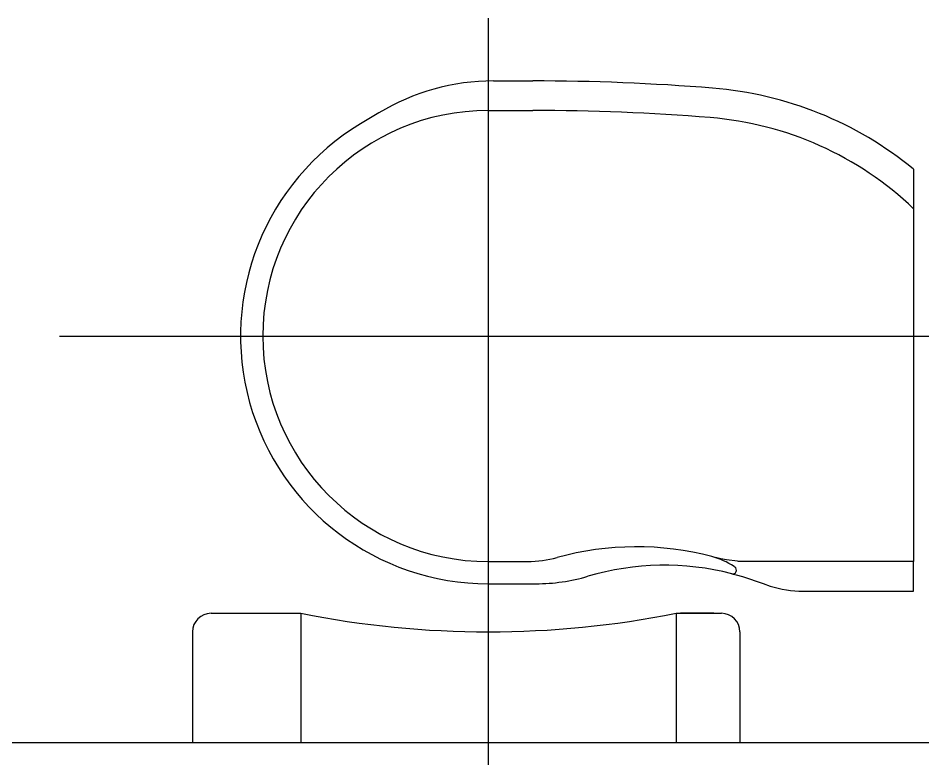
# Model space of a CAD drawing. Header units: centimetres. Extents: x 0.3 to 84.3, y 0.3 to 59.7.
# Drawn here: x 56.90657 to 56.9555, y 11.8974 to 11.9378 of the extents above; entities that cross this region are included whole.
import ezdxf

# ---------------------------------------------------------------- set-up
doc = ezdxf.new("R2010")
doc.units = ezdxf.units.CM
doc.linetypes.add('AUSGEZOGEN', pattern=[0])
doc.layers.add('Fenster', color=7, linetype='AUSGEZOGEN', lineweight=35)

msp = doc.modelspace()

# ---------------------------------------------------------------- linework, layer by layer
at = {"layer": 'Fenster', "color": 7, "linetype": 'AUSGEZOGEN', "lineweight": 25}
for p, q in [((56.93199873447023, 11.89739983217674), (56.93199873447023, 11.93779983110344)), ((56.93227275791625, 11.93439983119374), (56.93439873440649, 11.93439983119374)), ((56.92607666615386, 11.9326764281876), (56.9250797653356, 11.93207536451415)), ((56.93199873447023, 11.9327998312363), (56.93439873440649, 11.9327998312363)), ((56.95499873385927, 11.92962028748771), (56.95499873385927, 11.90839983188449)), ((56.90879873508661, 11.92059983156041), (56.95919873374767, 11.92059983156041)), ((56.93199873447023, 11.90839983188449), (56.93411655794608, 11.90839983188449)), ((56.94442992820065, 11.90857792067695), (56.94427850158552, 11.90861776604443)), ((56.94457563046183, 11.90854353238783), (56.94442992820065, 11.90857792067695)), ((56.94486839256052, 11.90848588166032), (56.94457563046183, 11.90854353238783)), ((56.9454796760228, 11.90841326268051), (56.94486839256052, 11.90848588166032)), ((56.94553032385795, 11.90841008322914), (56.9454796760228, 11.90841326268051)), ((56.94588091056943, 11.90839983188449), (56.94553032385795, 11.90841008322914)), ((56.94657223186175, 11.90839983188449), (56.94588091056943, 11.90839983188449)), ((56.94736640941228, 11.90839983188449), (56.94657223186175, 11.90839983188449)), ((56.95499873385927, 11.90839983188449), (56.94736640941228, 11.90839983188449)), ((56.95499873385927, 11.90679983192704), (56.95499873385927, 11.90839983188449)), ((56.94528988871863, 11.90812868862304), (56.94532641215031, 11.90810433052207)), ((56.9451660858611, 11.90774412575966), (56.94539525062974, 11.90768379921061)), ((56.94539525062974, 11.90768379921061), (56.94574621432059, 11.9075837008511)), ((56.94574621432059, 11.9075837008511), (56.94685224489091, 11.90720497643347)), ((56.93199873447034, 11.90719983191639), (56.93456828634437, 11.90719983191639)), ((56.94685224489091, 11.90720497643347), (56.94723728735691, 11.90707067606154)), ((56.94901963776654, 11.90679983192704), (56.95499873385927, 11.90679983192704)), ((56.91699873536877, 11.9055998319589), (56.92184984367475, 11.9055998319589)), ((56.92184984367475, 11.9055998319589), (56.92184984367475, 11.89859983214488)), ((56.94214762626571, 11.9055998319589), (56.9445987346355, 11.9055998319589)), ((56.94214762626571, 11.9055998319589), (56.94214762626571, 11.89859983214488)), ((56.94339158990456, 11.9055998319589), (56.94239158993116, 11.9055998319589)), ((56.9441915898833, 11.9055998319589), (56.94339158990456, 11.9055998319589)), ((56.91599873539538, 11.90459983198544), (56.91599873539538, 11.89859983214488)), ((56.94559873460894, 11.90459983198544), (56.94559873460894, 11.89859983214488)), ((56.96799873344484, 11.89859983256683), (56.82399873658609, 11.89859983256683)), ((56.94559873460894, 11.89859983214488), (56.91599873539538, 11.89859983214488))]:
    msp.add_line(p, q, dxfattribs=at)
for centre, radius, start, end in [((56.93227275791611, 11.92239983151243), 0.01199999968119755, 90, 121.0871310777888), ((56.9343987344064, 11.81279983442413), 0.1215999967694701, 85.41051231482118, 90), ((56.9425603702154, 11.91447277648899), 0.01959999947928955, 50.60890494224414, 85.41051231483209), ((56.93199873447016, 11.92059983156022), 0.01219999967588438, 90, 270), ((56.9343987344064, 11.81279983442413), 0.1199999968119773, 85.41051231481804, 90), ((56.9425603702154, 11.91447277648899), 0.01799999952179633, 46.28907746435073, 85.41051231478954), ((56.93199873447016, 11.92059983156022), 0.0133999996440044, 121.087131078026, 270), ((56.9399987342577, 11.89317483228878), 0.01602499957426617, 75.19979472681078, 105.4898801563284), ((56.93411655794595, 11.91439983172494), 0.005999999840598776, 270, 285.4898801564341), ((56.94307051106777, 11.90480087222276), 0.00399999989373282, 56.29999999998255, 75.19979472680828), ((56.94153008799621, 11.8934664898737), 0.01473334201599107, 75.71253313629846, 106.3482191109963), ((56.94521544326771, 11.90793793970192), 0.0001999999946868229, 255.7125331362629, 56.29999999916404), ((56.93456828634429, 11.91719983165057), 0.009999999734331598, 270, 286.348219110975), ((56.94901963776646, 11.91279983176741), 0.005999999840598776, 252.7189902535812, 270), ((56.91699873536871, 11.90459983198529), 0.000999999973433205, 90, 180), ((56.93199873497015, 11.95659983060381), 0.05199999861852348, 258.7452873817745, 281.2547126182255), ((56.94459873463542, 11.90459983198529), 0.000999999973433205, 0, 90)]:
    msp.add_arc(centre, radius, start, end, dxfattribs=at)

doc.saveas('drawing.dxf')
